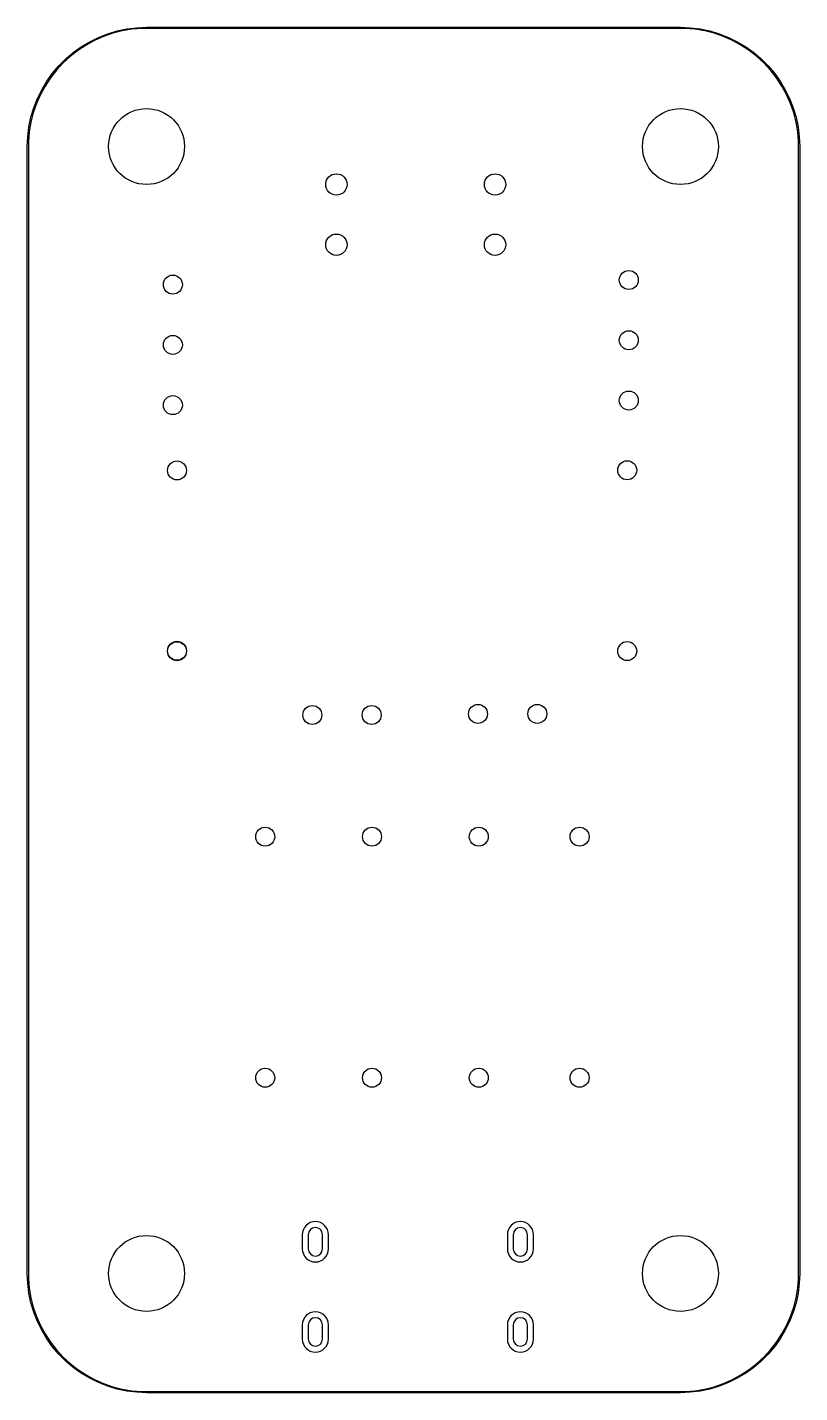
# Model space of a CAD drawing. Header units: millimetres. Extents: x 121.3 to 153.8, y -119.7 to -62.2.
import ezdxf

# ---------------------------------------------------------------- set-up
doc = ezdxf.new("R2010")
doc.units = ezdxf.units.MM
doc.layers.add('BLACK', color=250, linetype='CONTINUOUS')

msp = doc.modelspace()

# ---------------------------------------------------------------- linework, layer by layer
at = {"layer": 'BLACK', "linetype": 'CONTINUOUS'}
for p, q in [((123.908364, -62.790644), (124.28148, -62.608239)), ((124.490002, -62.571372), (124.113129, -62.736684)), ((124.28148, -62.608239), (124.668385, -62.457268)), ((124.879239, -62.437747), (124.490002, -62.571372)), ((124.668385, -62.457268), (125.066435, -62.338764)), ((125.278181, -62.336721), (124.879239, -62.437747)), ((125.066435, -62.338764), (125.472912, -62.253534)), ((125.684103, -62.268985), (125.278181, -62.336721)), ((125.472912, -62.253534), (125.885039, -62.202163)), ((126.094232, -62.235), (125.684103, -62.268985)), ((125.885039, -62.202163), (126.3, -62.185)), ((126.3, -62.235), (126.094232, -62.235)), ((126.3, -62.185), (148.8, -62.185)), ((148.8, -62.235), (126.3, -62.235)), ((148.8, -62.185), (149.214961, -62.202163)), ((149.005768, -62.235), (148.8, -62.235)), ((149.415897, -62.268985), (149.005768, -62.235)), ((149.214961, -62.202163), (149.627088, -62.253534)), ((149.821819, -62.336721), (149.415897, -62.268985)), ((149.627088, -62.253534), (150.033565, -62.338764)), ((150.220761, -62.437747), (149.821819, -62.336721)), ((150.033565, -62.338764), (150.431615, -62.457268)), ((150.609998, -62.571372), (150.220761, -62.437747)), ((150.431615, -62.457268), (150.81852, -62.608239)), ((150.986871, -62.736684), (150.609998, -62.571372)), ((150.81852, -62.608239), (151.191636, -62.790644)), ((122.89666, -63.512987), (123.213581, -63.244569)), ((123.406671, -63.157641), (123.081912, -63.410411)), ((123.213581, -63.244569), (123.551585, -63.003238)), ((123.751195, -62.932553), (123.406671, -63.157641)), ((123.551585, -63.003238), (123.908364, -62.790644)), ((124.113129, -62.736684), (123.751195, -62.932553)), ((151.348805, -62.932553), (150.986871, -62.736684)), ((151.191636, -62.790644), (151.548415, -63.003238)), ((151.693329, -63.157641), (151.348805, -62.932553)), ((151.548415, -63.003238), (151.886419, -63.244569)), ((152.018088, -63.410411), (151.693329, -63.157641)), ((151.886419, -63.244569), (152.20334, -63.512987)), ((122.334569, -64.123581), (122.602987, -63.80666)), ((122.779136, -63.689136), (122.500411, -63.991912)), ((122.602987, -63.80666), (122.89666, -63.512987)), ((123.081912, -63.410411), (122.779136, -63.689136)), ((152.320864, -63.689136), (152.018088, -63.410411)), ((152.20334, -63.512987), (152.497013, -63.80666)), ((152.599589, -63.991912), (152.320864, -63.689136)), ((152.497013, -63.80666), (152.765431, -64.123581)), ((122.247641, -64.316671), (122.022553, -64.661195)), ((122.093238, -64.461585), (122.334569, -64.123581)), ((122.500411, -63.991912), (122.247641, -64.316671)), ((152.852359, -64.316671), (152.599589, -63.991912)), ((152.765431, -64.123581), (153.006762, -64.461585)), ((153.077447, -64.661195), (152.852359, -64.316671)), ((121.826684, -65.023129), (121.661372, -65.400002)), ((121.698239, -65.19148), (121.880644, -64.818364)), ((122.022553, -64.661195), (121.826684, -65.023129)), ((121.880644, -64.818364), (122.093238, -64.461585)), ((153.006762, -64.461585), (153.219356, -64.818364)), ((153.273316, -65.023129), (153.077447, -64.661195)), ((153.219356, -64.818364), (153.401761, -65.19148)), ((153.438628, -65.400002), (153.273316, -65.023129)), ((121.428764, -65.976435), (121.547268, -65.578385)), ((121.661372, -65.400002), (121.527747, -65.789239)), ((121.547268, -65.578385), (121.698239, -65.19148)), ((153.401761, -65.19148), (153.552732, -65.578385)), ((153.572253, -65.789239), (153.438628, -65.400002)), ((153.552732, -65.578385), (153.671236, -65.976435)), ((121.343534, -66.382912), (121.428764, -65.976435)), ((121.527747, -65.789239), (121.426721, -66.188181)), ((153.673279, -66.188181), (153.572253, -65.789239)), ((153.671236, -65.976435), (153.756466, -66.382912)), ((121.292163, -66.795039), (121.343534, -66.382912)), ((121.358985, -66.594103), (121.325, -67.004232)), ((121.426721, -66.188181), (121.358985, -66.594103)), ((153.741015, -66.594103), (153.673279, -66.188181)), ((153.775, -67.004232), (153.741015, -66.594103)), ((153.756466, -66.382912), (153.807837, -66.795039)), ((121.275, -67.21), (121.292163, -66.795039)), ((121.275, -114.71), (121.275, -67.21)), ((121.325, -67.004232), (121.325, -67.21)), ((121.325, -67.21), (121.325, -114.71)), ((153.775, -67.21), (153.775, -67.004232)), ((153.775, -114.71), (153.775, -67.21)), ((153.807837, -66.795039), (153.825, -67.21)), ((153.825, -67.21), (153.825, -114.71)), ((132.865, -113.075), (132.865, -113.675)), ((133.115, -113.075), (133.115, -113.675)), ((133.715, -113.675), (133.715, -113.075)), ((133.965, -113.675), (133.965, -113.075)), ((141.505, -113.075), (141.505, -113.675)), ((141.755, -113.075), (141.755, -113.675)), ((142.355, -113.675), (142.355, -113.075)), ((142.605, -113.675), (142.605, -113.075)), ((121.292163, -115.124961), (121.275, -114.71)), ((121.325, -114.71), (121.325, -114.915768)), ((121.325, -114.915768), (121.358985, -115.325897)), ((153.741015, -115.325897), (153.775, -114.915768)), ((153.775, -114.915768), (153.775, -114.71)), ((153.825, -114.71), (153.807837, -115.124961)), ((121.343534, -115.537088), (121.292163, -115.124961)), ((121.428764, -115.943565), (121.343534, -115.537088)), ((121.358985, -115.325897), (121.426721, -115.731819)), ((153.756466, -115.537088), (153.671236, -115.943565)), ((153.673279, -115.731819), (153.741015, -115.325897)), ((153.807837, -115.124961), (153.756466, -115.537088)), ((121.426721, -115.731819), (121.527747, -116.130761)), ((121.547268, -116.341615), (121.428764, -115.943565)), ((121.527747, -116.130761), (121.661372, -116.519998)), ((153.438628, -116.519998), (153.572253, -116.130761)), ((153.671236, -115.943565), (153.552732, -116.341615)), ((153.572253, -116.130761), (153.673279, -115.731819)), ((121.698239, -116.72852), (121.547268, -116.341615)), ((121.661372, -116.519998), (121.826684, -116.896871)), ((121.880644, -117.101636), (121.698239, -116.72852)), ((153.401761, -116.72852), (153.219356, -117.101636)), ((153.273316, -116.896871), (153.438628, -116.519998)), ((153.552732, -116.341615), (153.401761, -116.72852)), ((121.826684, -116.896871), (122.022553, -117.258805)), ((122.093238, -117.458415), (121.880644, -117.101636)), ((122.022553, -117.258805), (122.247641, -117.603329)), ((132.865, -116.875), (132.865, -117.475)), ((133.115, -116.875), (133.115, -117.475)), ((133.715, -117.475), (133.715, -116.875)), ((133.965, -117.475), (133.965, -116.875)), ((141.505, -116.875), (141.505, -117.475)), ((141.755, -116.875), (141.755, -117.475)), ((142.355, -117.475), (142.355, -116.875)), ((142.605, -117.475), (142.605, -116.875)), ((152.852359, -117.603329), (153.077447, -117.258805)), ((153.219356, -117.101636), (153.006762, -117.458415)), ((153.077447, -117.258805), (153.273316, -116.896871)), ((122.334569, -117.796419), (122.093238, -117.458415)), ((122.247641, -117.603329), (122.500411, -117.928088)), ((122.602987, -118.11334), (122.334569, -117.796419)), ((122.500411, -117.928088), (122.779136, -118.230864)), ((152.320864, -118.230864), (152.599589, -117.928088)), ((152.765431, -117.796419), (152.497013, -118.11334)), ((152.599589, -117.928088), (152.852359, -117.603329)), ((153.006762, -117.458415), (152.765431, -117.796419)), ((122.89666, -118.407013), (122.602987, -118.11334)), ((122.779136, -118.230864), (123.081912, -118.509589)), ((123.213581, -118.675431), (122.89666, -118.407013)), ((123.081912, -118.509589), (123.406671, -118.762359)), ((151.693329, -118.762359), (152.018088, -118.509589)), ((152.20334, -118.407013), (151.886419, -118.675431)), ((152.018088, -118.509589), (152.320864, -118.230864)), ((152.497013, -118.11334), (152.20334, -118.407013)), ((123.551585, -118.916762), (123.213581, -118.675431)), ((123.406671, -118.762359), (123.751195, -118.987447)), ((123.908364, -119.129356), (123.551585, -118.916762)), ((123.751195, -118.987447), (124.113129, -119.183316)), ((150.986871, -119.183316), (151.348805, -118.987447)), ((151.548415, -118.916762), (151.191636, -119.129356)), ((151.348805, -118.987447), (151.693329, -118.762359)), ((151.886419, -118.675431), (151.548415, -118.916762)), ((124.28148, -119.311761), (123.908364, -119.129356)), ((124.113129, -119.183316), (124.490002, -119.348628)), ((124.668385, -119.462732), (124.28148, -119.311761)), ((124.490002, -119.348628), (124.879239, -119.482253)), ((125.066435, -119.581236), (124.668385, -119.462732)), ((124.879239, -119.482253), (125.278181, -119.583279)), ((125.472912, -119.666466), (125.066435, -119.581236)), ((125.278181, -119.583279), (125.684103, -119.651015)), ((125.885039, -119.717837), (125.472912, -119.666466)), ((125.684103, -119.651015), (126.094232, -119.685)), ((126.094232, -119.685), (126.3, -119.685)), ((126.3, -119.685), (148.8, -119.685)), ((148.8, -119.685), (149.005768, -119.685)), ((149.005768, -119.685), (149.415897, -119.651015)), ((149.627088, -119.666466), (149.214961, -119.717837)), ((149.415897, -119.651015), (149.821819, -119.583279)), ((150.033565, -119.581236), (149.627088, -119.666466)), ((149.821819, -119.583279), (150.220761, -119.482253)), ((150.431615, -119.462732), (150.033565, -119.581236)), ((150.220761, -119.482253), (150.609998, -119.348628)), ((150.81852, -119.311761), (150.431615, -119.462732)), ((150.609998, -119.348628), (150.986871, -119.183316)), ((151.191636, -119.129356), (150.81852, -119.311761)), ((126.3, -119.735), (125.885039, -119.717837)), ((148.8, -119.735), (126.3, -119.735)), ((149.214961, -119.717837), (148.8, -119.735))]:
    msp.add_line(p, q, dxfattribs=at)
at = {"layer": 'BLACK'}
for centre, radius in [((126.3, -67.21), 1.6), ((126.3, -67.21), 1.6), ((148.8, -67.21), 1.6), ((148.8, -67.21), 1.6), ((134.3, -68.81), 0.45), ((134.3, -68.81), 0.45), ((140.98845, -68.81), 0.45), ((140.98845, -68.81), 0.45), ((134.3, -71.35), 0.45), ((134.3, -71.35), 0.45), ((140.98845, -71.35), 0.45), ((140.98845, -71.35), 0.45), ((146.623887, -72.835783), 0.4), ((146.623887, -72.835783), 0.4), ((127.408837, -73.030785), 0.4), ((127.408837, -73.030785), 0.4), ((127.408837, -75.570785), 0.4), ((127.408837, -75.570785), 0.4), ((146.623884, -75.375787), 0.4), ((146.623884, -75.375787), 0.4), ((146.623887, -77.915783), 0.4), ((146.623887, -77.915783), 0.4), ((127.408837, -78.110785), 0.4), ((127.408837, -78.110785), 0.4), ((127.583837, -80.863406), 0.4), ((127.583837, -80.863406), 0.4), ((146.556958, -80.85554), 0.4), ((146.556958, -80.85554), 0.4), ((127.583837, -88.463406), 0.4), ((127.583837, -88.483406), 0.4), ((146.556958, -88.47554), 0.4), ((146.556958, -88.47554), 0.4), ((133.287361, -91.171142), 0.4), ((133.287361, -91.171142), 0.4), ((135.787361, -91.171142), 0.4), ((135.787361, -91.171142), 0.4), ((140.267296, -91.124301), 0.4), ((140.267296, -91.124301), 0.4), ((142.767296, -91.124301), 0.4), ((142.767296, -91.124301), 0.4), ((131.3, -96.3), 0.4), ((131.3, -96.3), 0.4), ((135.8, -96.3), 0.4), ((135.8, -96.3), 0.4), ((140.3, -96.3), 0.4), ((140.3, -96.3), 0.4), ((144.55, -96.3), 0.4), ((144.55, -96.3), 0.4), ((131.3, -106.46), 0.4), ((131.3, -106.46), 0.4), ((135.8, -106.46), 0.4), ((135.8, -106.46), 0.4), ((140.3, -106.46), 0.4), ((140.3, -106.46), 0.4), ((144.55, -106.46), 0.4), ((144.55, -106.46), 0.4), ((126.3, -114.71), 1.6), ((126.3, -114.71), 1.6), ((148.8, -114.71), 1.6), ((148.8, -114.71), 1.6)]:
    msp.add_circle(centre, radius, dxfattribs=at)
for centre, radius, start, end in [((133.415, -113.075), 0.55, 0, 180), ((133.415, -113.075), 0.3, 0, 180), ((142.055, -113.075), 0.55, 0, 180), ((142.055, -113.075), 0.3, 0, 180), ((133.415, -113.675), 0.55, -180, 0), ((133.415, -113.675), 0.3, -180, 0), ((142.055, -113.675), 0.55, -180, 0), ((142.055, -113.675), 0.3, -180, 0), ((133.415, -116.875), 0.55, 0, 180), ((133.415, -116.875), 0.3, 0, 180), ((142.055, -116.875), 0.55, 0, 180), ((142.055, -116.875), 0.3, 0, 180), ((133.415, -117.475), 0.55, -180, 0), ((133.415, -117.475), 0.3, -180, 0), ((142.055, -117.475), 0.55, -180, 0), ((142.055, -117.475), 0.3, -180, 0)]:
    msp.add_arc(centre, radius, start, end, dxfattribs=at)

doc.saveas('drawing.dxf')
